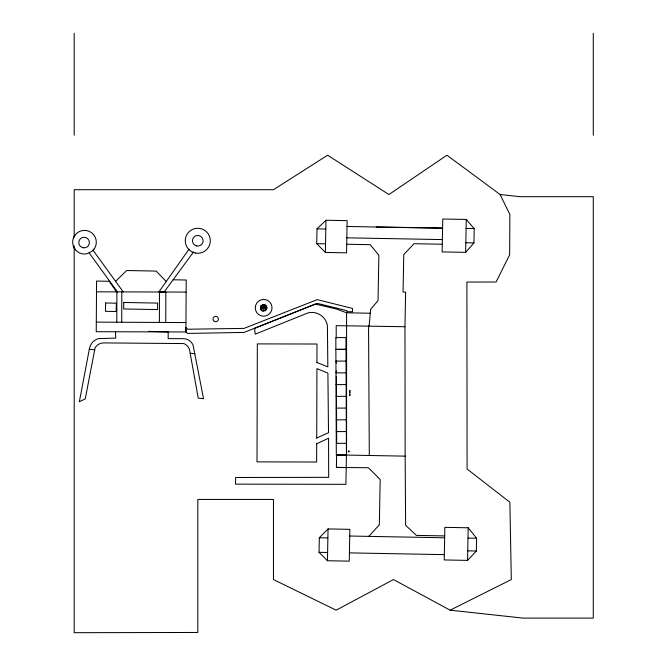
<?xml version="1.0" encoding="UTF-8"?>
<svg xmlns="http://www.w3.org/2000/svg" width="666" height="666" viewBox="0 0 666 666"><rect width="100%" height="100%" fill="white"/><g stroke="black" fill="none" stroke-linecap="round" stroke-linejoin="round"><path stroke-width="1" d="M349.866 391.874L349.85 390.467M116.517 291.875L109.216 281.285L96.562 281.052L96.245 331.71L185.881 331.968L186.222 280.02L173.102 279.77M116.8 322.227L116.891 291.875M121.72 322.252L121.811 291.891M159.382 322.444L159.474 291.999L165.851 292.116L165.759 322.469M168.19 331.918L168.173 338.619L183.217 338.669A10.906 10.906 0 0 1 193.032 344.88L203.546 398.701L198.227 398.126L189.718 350.732A9.432 9.432 0 0 0 187.138 345.771L186.547 345.221A9.432 9.432 0 0 0 183.758 343.573L103.796 342.907A10.007 10.007 0 0 0 95.08 347.835L85.256 398.851L79.354 401.765L89.469 348.443A12.729 12.729 0 0 1 98.193 338.661L115.718 338.07L115.501 331.768M316.708 443.381L316.658 462.013L257.009 461.879L257.342 343.897L316.991 344.022L316.941 362.654M316.725 438.203L316.924 368.606L327.897 373.135L328.513 432.733L316.725 438.003M349.858 392.932L349.866 392.116L349.817 392.54M349.858 390.576L349.866 391.017M349.866 395.154L349.825 395.621M349.833 395.346L349.825 393.789L349.866 394.314M316.716 243.681L316.991 228.871L325.982 220.255L347.144 220.654L346.545 252.839L325.391 252.439L316.716 243.681L325.549 243.848M319.056 552.322L319.322 537.745L328.047 528.929L349.85 529.337L349.259 561.147L327.456 560.739L319.056 552.322L327.605 552.48M325.391 252.439L325.982 220.255M327.456 560.739L328.047 528.929M346.212 467.59L336.388 467.407L336.621 454.878L405.161 456.152L405.619 525.283L416.416 535.397L444.68 535.922M316.941 362.471L327.839 366.874L327.406 325.499A15.801 15.784 -88.9 0 0 308.008 312.895L255.211 334.174L254.579 328.338L315.284 304.037L336.488 309.032L346.595 312.795L346.553 455.061M346.445 455.061L336.322 455.103L335.83 337.629L345.945 337.587L346.445 455.061L345.895 484.324L235.514 484.14L235.639 477.489L328.679 477.347L328.571 438.22L316.708 443.772M369.114 326.065L370.637 309.299L378.022 300.649L378.871 255.253L370.213 244.672L346.703 244.239M405.161 456.152L404.97 326.731L405.611 292.099L403.072 292.049L403.771 254.603L414.011 243.706L442.299 244.231M465.651 252.347L466.267 219.455L442.765 219.014L442.157 251.915L465.651 252.347L473.942 242.907L474.2 228.588L466.267 219.455M467.574 560.381L468.181 527.78L444.838 527.347L444.239 559.948L467.574 560.381L476.357 551.015L476.598 538.245L468.181 527.78M261.255 308.874L261.33 306.61M348.759 451.548L348.851 452.023L348.793 451.465M73.385 238.195L74.8 235.456M265.551 309.24L266.242 307.9L265.326 305.827L263.137 305.253M158.824 291.999L189.044 249.151M164.111 292.016L193.498 251.998M368.798 536.38L379.345 524.791L380.178 479.528L368.423 467.74L336.388 467.407M115.593 281.352L126.648 270.529L156.169 271.079L166.234 281.485M74.192 245.804L74.192 632.7L197.819 632.459L197.819 499.433L273.46 499.433L273.46 579.562L336.155 610.181L393.473 579.562L450.133 610.181L511.305 579.562L509.873 502.247L467.082 469.006L466.899 282.043L496.087 282.018L509.648 254.803L509.865 214.469L500.124 194.53L446.936 155.211L388.911 194.53L327.647 155.211L273.46 189.702L74.192 189.702L74.192 236.63M335.93 361.122L346.045 361.08M335.98 372.868L346.095 372.827M336.03 384.623L346.145 384.573M336.08 396.37L346.195 396.328M336.13 408.116L346.245 408.075M336.18 419.863L346.295 419.821M336.222 431.61L346.345 431.568M336.272 443.356L346.395 443.315M348.784 450.524L348.867 451.698M96.362 291.816L185.997 292.074M96.27 322.128L185.906 322.569M376.232 227.014L442.599 228.005M466.1 228.438L474.2 228.588M347.036 226.465L442.59 228.247M316.991 228.871L325.824 229.037M346.828 237.82L442.382 239.594M465.834 242.757L473.942 242.907M346.595 312.795L370.562 313.236M404.97 326.731L336.18 325.657L336.23 338.062M467.99 538.078L476.598 538.245M349.725 536.022L444.647 537.787M319.322 537.745L327.88 537.903M467.748 550.857L476.357 551.015M349.409 552.88L444.339 554.645M148.718 331.352L167.233 331.918M500.124 194.53L519.988 196.686L593.281 196.686L593.281 618.098L523.001 618.098L450.133 610.181M190.168 353.28L195.013 353.804M89.311 349.259L94.697 349.841M92.949 250.125L123.235 291.899M89.219 253.005L117.416 291.883M73.801 247.228L75.458 249.825M368.539 326.057L369.305 455.486M336.33 361.122L336.338 363.078M336.363 370.912L336.372 372.868M336.388 376.315L336.671 443.356M593.281 33.3L593.281 135.223M74.192 33.3L74.192 135.223M105.619 302.988L105.461 311.322L116.15 311.522L116.309 303.188L105.619 302.988M123.801 302.456L123.676 308.957L157.534 309.582L157.651 303.08L123.801 302.456M186.064 327.855L185.981 332.051L187.687 333.416L244.014 332.426L317.382 303.388L346.911 310.681L346.894 311.671L352.58 311.78L352.564 308.466L317.266 299.625L244.047 328.388L187.762 329.229L186.064 327.855M260.514 306.21L260.414 309.224L262.712 311.18L265.676 310.606L267.074 307.933L265.851 305.17L262.937 304.404L260.514 306.21M260.839 306.368L260.756 309.082L262.82 310.847L265.484 310.331L266.741 307.917L265.642 305.436L263.02 304.745L260.839 306.368M262.296 307.093L262.254 308.45L263.286 309.332L264.627 309.066L265.251 307.867L264.702 306.626L263.386 306.277L262.296 307.093M263.103 307.509L263.087 308.083L264.077 308.341L264.111 307.317L263.103 307.509M94.189 248.967L92.108 251.249L86.572 253.846A11.813 11.813 0 0 1 72.719 241.209A11.813 11.813 0 0 1 88.511 231.102A11.813 11.813 0 0 1 94.189 248.967M345.995 349.334L335.88 349.375L345.995 349.334M196.711 245.962L194.256 244.738A5.311 5.311 0 0 1 195.255 236.097A5.311 5.311 0 0 1 203.03 239.993A5.311 5.311 0 0 1 196.711 245.962M195.263 253.022L192.174 251.956L189.469 250.125L187.329 247.652A12.512 12.512 0 0 1 193.831 228.888A12.512 12.512 0 0 1 210.273 240.026A12.512 12.512 0 0 1 195.263 253.022M83.025 247.76L80.569 246.537A5.311 5.311 0 0 1 81.568 237.895A5.311 5.311 0 0 1 89.344 241.791A5.311 5.311 0 0 1 83.025 247.769M258.466 314.385A8.367 8.367 0 0 0 271.928 309.024A8.367 8.367 0 0 0 260.556 300.041A8.367 8.367 0 0 0 258.466 314.385M214.31 321.345A2.697 2.697 0 0 0 218.406 319.081A2.697 2.697 0 0 0 214.402 316.666A2.697 2.697 0 0 0 214.31 321.345"/></g></svg>
